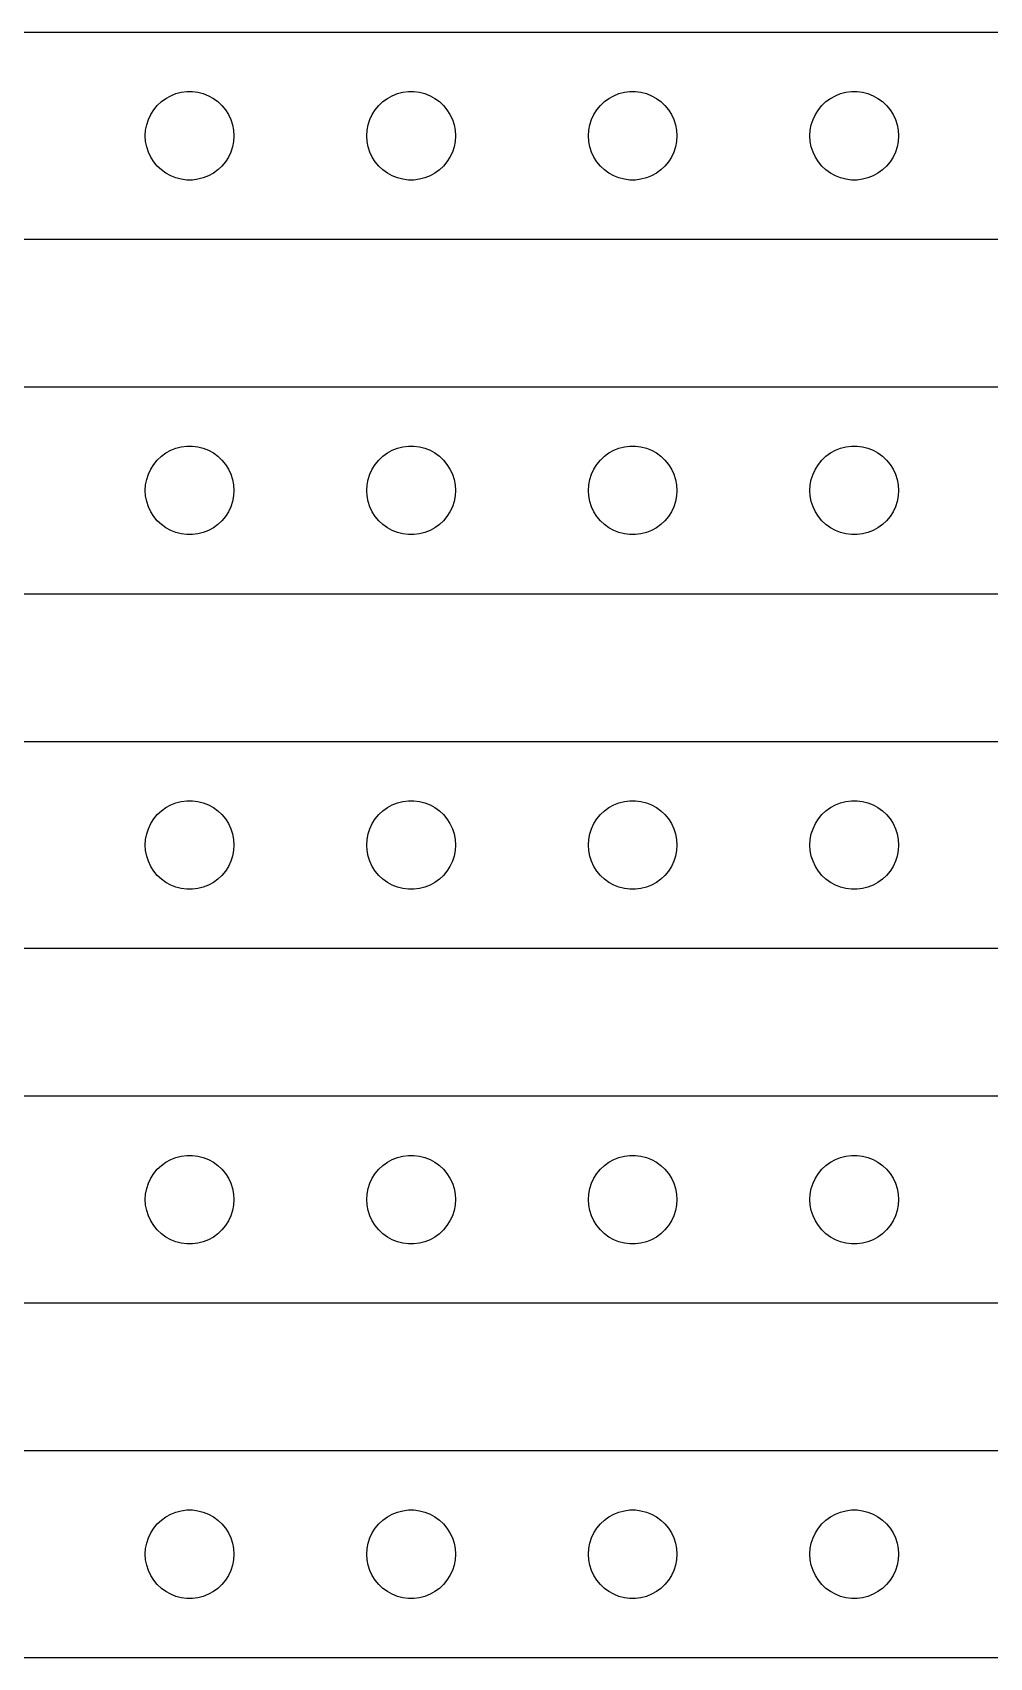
# Model space of a CAD drawing. Header units: metres. Extents: x -142 to 142, y 113 to 223.
# Drawn here: x -70.6 to -5.8, y 113 to 223 of the extents above; entities that cross this region are included whole.
import ezdxf

# ---------------------------------------------------------------- set-up
doc = ezdxf.new("R2010")
doc.units = ezdxf.units.M

msp = doc.modelspace()

# ---------------------------------------------------------------- linework, layer by layer
for p, q in [((137.314, 222.99), (-137.314, 222.99)), ((-60.927, 218.853), (-60.5621, 218.947)), ((-60.5621, 218.947), (-60.1884, 218.994)), ((-60.1884, 218.994), (-59.8116, 218.994)), ((-59.8116, 218.994), (-59.4379, 218.947)), ((-59.4379, 218.947), (-59.0729, 218.853)), ((-45.927, 218.853), (-45.5621, 218.947)), ((-45.5621, 218.947), (-45.1884, 218.994)), ((-45.1884, 218.994), (-44.8116, 218.994)), ((-44.8116, 218.994), (-44.4379, 218.947)), ((-44.4379, 218.947), (-44.0729, 218.853)), ((-30.927, 218.853), (-30.5621, 218.947)), ((-30.5621, 218.947), (-30.1884, 218.994)), ((-30.1884, 218.994), (-29.8116, 218.994)), ((-29.8116, 218.994), (-29.4379, 218.947)), ((-29.4379, 218.947), (-29.0729, 218.853)), ((-15.927, 218.853), (-15.5621, 218.947)), ((-15.5621, 218.947), (-15.1884, 218.994)), ((-15.1884, 218.994), (-14.8116, 218.994)), ((-14.8116, 218.994), (-14.4379, 218.947)), ((-14.4379, 218.947), (-14.0729, 218.853)), ((-62.6289, 217.445), (-62.427, 217.763)), ((-62.427, 217.763), (-62.1869, 218.054)), ((-62.1869, 218.054), (-61.9123, 218.312)), ((-61.9123, 218.312), (-61.6075, 218.533)), ((-61.6075, 218.533), (-61.2773, 218.714)), ((-61.2773, 218.714), (-60.927, 218.853)), ((-59.0729, 218.853), (-58.7227, 218.714)), ((-58.7227, 218.714), (-58.3925, 218.533)), ((-58.3925, 218.533), (-58.0877, 218.312)), ((-58.0877, 218.312), (-57.8131, 218.054)), ((-57.8131, 218.054), (-57.5729, 217.763)), ((-57.5729, 217.763), (-57.3711, 217.445)), ((-47.6289, 217.445), (-47.427, 217.763)), ((-47.427, 217.763), (-47.1869, 218.054)), ((-47.1869, 218.054), (-46.9123, 218.312)), ((-46.9123, 218.312), (-46.6075, 218.533)), ((-46.6075, 218.533), (-46.2773, 218.714)), ((-46.2773, 218.714), (-45.927, 218.853)), ((-44.0729, 218.853), (-43.7227, 218.714)), ((-43.7227, 218.714), (-43.3925, 218.533)), ((-43.3925, 218.533), (-43.0877, 218.312)), ((-43.0877, 218.312), (-42.8131, 218.054)), ((-42.8131, 218.054), (-42.5729, 217.763)), ((-42.5729, 217.763), (-42.3711, 217.445)), ((-32.6289, 217.445), (-32.427, 217.763)), ((-32.427, 217.763), (-32.1869, 218.054)), ((-32.1869, 218.054), (-31.9123, 218.312)), ((-31.9123, 218.312), (-31.6075, 218.533)), ((-31.6075, 218.533), (-31.2773, 218.714)), ((-31.2773, 218.714), (-30.927, 218.853)), ((-29.0729, 218.853), (-28.7227, 218.714)), ((-28.7227, 218.714), (-28.3925, 218.533)), ((-28.3925, 218.533), (-28.0877, 218.312)), ((-28.0877, 218.312), (-27.8131, 218.054)), ((-27.8131, 218.054), (-27.5729, 217.763)), ((-27.5729, 217.763), (-27.3711, 217.445)), ((-17.6289, 217.445), (-17.427, 217.763)), ((-17.427, 217.763), (-17.1869, 218.054)), ((-17.1869, 218.054), (-16.9123, 218.312)), ((-16.9123, 218.312), (-16.6075, 218.533)), ((-16.6075, 218.533), (-16.2773, 218.714)), ((-16.2773, 218.714), (-15.927, 218.853)), ((-14.0729, 218.853), (-13.7227, 218.714)), ((-13.7227, 218.714), (-13.3925, 218.533)), ((-13.3925, 218.533), (-13.0877, 218.312)), ((-13.0877, 218.312), (-12.8131, 218.054)), ((-12.8131, 218.054), (-12.5729, 217.763)), ((-12.5729, 217.763), (-12.3711, 217.445)), ((-62.9763, 216.376), (-62.9057, 216.746)), ((-62.9057, 216.746), (-62.7893, 217.104)), ((-62.7893, 217.104), (-62.6289, 217.445)), ((-57.3711, 217.445), (-57.2107, 217.104)), ((-57.2107, 217.104), (-57.0942, 216.746)), ((-57.0942, 216.746), (-57.0237, 216.376)), ((-47.9763, 216.376), (-47.9057, 216.746)), ((-47.9057, 216.746), (-47.7893, 217.104)), ((-47.7893, 217.104), (-47.6289, 217.445)), ((-42.3711, 217.445), (-42.2107, 217.104)), ((-42.2107, 217.104), (-42.0942, 216.746)), ((-42.0942, 216.746), (-42.0237, 216.376)), ((-32.9763, 216.376), (-32.9057, 216.746)), ((-32.9057, 216.746), (-32.7893, 217.104)), ((-32.7893, 217.104), (-32.6289, 217.445)), ((-27.3711, 217.445), (-27.2107, 217.104)), ((-27.2107, 217.104), (-27.0942, 216.746)), ((-27.0942, 216.746), (-27.0237, 216.376)), ((-17.9763, 216.376), (-17.9057, 216.746)), ((-17.9057, 216.746), (-17.7893, 217.104)), ((-17.7893, 217.104), (-17.6289, 217.445)), ((-12.3711, 217.445), (-12.2107, 217.104)), ((-12.2107, 217.104), (-12.0942, 216.746)), ((-12.0942, 216.746), (-12.0237, 216.376)), ((-63, 216), (-62.9763, 216.376)), ((-62.9763, 215.624), (-63, 216)), ((-62.9057, 215.254), (-62.9763, 215.624)), ((-57.0237, 215.624), (-57.0942, 215.254)), ((-57.0237, 216.376), (-57, 216)), ((-57, 216), (-57.0237, 215.624)), ((-48, 216), (-47.9763, 216.376)), ((-47.9763, 215.624), (-48, 216)), ((-47.9057, 215.254), (-47.9763, 215.624)), ((-42.0237, 215.624), (-42.0942, 215.254)), ((-42.0237, 216.376), (-42, 216)), ((-42, 216), (-42.0237, 215.624)), ((-33, 216), (-32.9763, 216.376)), ((-32.9763, 215.624), (-33, 216)), ((-32.9057, 215.254), (-32.9763, 215.624)), ((-27.0237, 215.624), (-27.0942, 215.254)), ((-27.0237, 216.376), (-27, 216)), ((-27, 216), (-27.0237, 215.624)), ((-18, 216), (-17.9763, 216.376)), ((-17.9763, 215.624), (-18, 216)), ((-17.9057, 215.254), (-17.9763, 215.624)), ((-12.0237, 215.624), (-12.0942, 215.254)), ((-12.0237, 216.376), (-12, 216)), ((-12, 216), (-12.0237, 215.624)), ((-62.7893, 214.896), (-62.9057, 215.254)), ((-62.6289, 214.555), (-62.7893, 214.896)), ((-62.427, 214.237), (-62.6289, 214.555)), ((-57.3711, 214.555), (-57.5729, 214.237)), ((-57.2107, 214.896), (-57.3711, 214.555)), ((-57.0942, 215.254), (-57.2107, 214.896)), ((-47.7893, 214.896), (-47.9057, 215.254)), ((-47.6289, 214.555), (-47.7893, 214.896)), ((-47.427, 214.237), (-47.6289, 214.555)), ((-42.3711, 214.555), (-42.5729, 214.237)), ((-42.2107, 214.896), (-42.3711, 214.555)), ((-42.0942, 215.254), (-42.2107, 214.896)), ((-32.7893, 214.896), (-32.9057, 215.254)), ((-32.6289, 214.555), (-32.7893, 214.896)), ((-32.427, 214.237), (-32.6289, 214.555)), ((-27.3711, 214.555), (-27.5729, 214.237)), ((-27.2107, 214.896), (-27.3711, 214.555)), ((-27.0942, 215.254), (-27.2107, 214.896)), ((-17.7893, 214.896), (-17.9057, 215.254)), ((-17.6289, 214.555), (-17.7893, 214.896)), ((-17.427, 214.237), (-17.6289, 214.555)), ((-12.3711, 214.555), (-12.5729, 214.237)), ((-12.2107, 214.896), (-12.3711, 214.555)), ((-12.0942, 215.254), (-12.2107, 214.896)), ((-62.1869, 213.946), (-62.427, 214.237)), ((-61.9123, 213.688), (-62.1869, 213.946)), ((-61.6075, 213.467), (-61.9123, 213.688)), ((-61.2773, 213.286), (-61.6075, 213.467)), ((-58.3925, 213.467), (-58.7227, 213.286)), ((-58.0877, 213.688), (-58.3925, 213.467)), ((-57.8131, 213.946), (-58.0877, 213.688)), ((-57.5729, 214.237), (-57.8131, 213.946)), ((-47.1869, 213.946), (-47.427, 214.237)), ((-46.9123, 213.688), (-47.1869, 213.946)), ((-46.6075, 213.467), (-46.9123, 213.688)), ((-46.2773, 213.286), (-46.6075, 213.467)), ((-43.3925, 213.467), (-43.7227, 213.286)), ((-43.0877, 213.688), (-43.3925, 213.467)), ((-42.8131, 213.946), (-43.0877, 213.688)), ((-42.5729, 214.237), (-42.8131, 213.946)), ((-32.1869, 213.946), (-32.427, 214.237)), ((-31.9123, 213.688), (-32.1869, 213.946)), ((-31.6075, 213.467), (-31.9123, 213.688)), ((-31.2773, 213.286), (-31.6075, 213.467)), ((-28.3925, 213.467), (-28.7227, 213.286)), ((-28.0877, 213.688), (-28.3925, 213.467)), ((-27.8131, 213.946), (-28.0877, 213.688)), ((-27.5729, 214.237), (-27.8131, 213.946)), ((-17.1869, 213.946), (-17.427, 214.237)), ((-16.9123, 213.688), (-17.1869, 213.946)), ((-16.6075, 213.467), (-16.9123, 213.688)), ((-16.2773, 213.286), (-16.6075, 213.467)), ((-13.3925, 213.467), (-13.7227, 213.286)), ((-13.0877, 213.688), (-13.3925, 213.467)), ((-12.8131, 213.946), (-13.0877, 213.688)), ((-12.5729, 214.237), (-12.8131, 213.946)), ((-60.927, 213.147), (-61.2773, 213.286)), ((-60.5621, 213.053), (-60.927, 213.147)), ((-60.1884, 213.006), (-60.5621, 213.053)), ((-59.8116, 213.006), (-60.1884, 213.006)), ((-59.4379, 213.053), (-59.8116, 213.006)), ((-59.0729, 213.147), (-59.4379, 213.053)), ((-58.7227, 213.286), (-59.0729, 213.147)), ((-45.927, 213.147), (-46.2773, 213.286)), ((-45.5621, 213.053), (-45.927, 213.147)), ((-45.1884, 213.006), (-45.5621, 213.053)), ((-44.8116, 213.006), (-45.1884, 213.006)), ((-44.4379, 213.053), (-44.8116, 213.006)), ((-44.0729, 213.147), (-44.4379, 213.053)), ((-43.7227, 213.286), (-44.0729, 213.147)), ((-30.927, 213.147), (-31.2773, 213.286)), ((-30.5621, 213.053), (-30.927, 213.147)), ((-30.1884, 213.006), (-30.5621, 213.053)), ((-29.8116, 213.006), (-30.1884, 213.006)), ((-29.4379, 213.053), (-29.8116, 213.006)), ((-29.0729, 213.147), (-29.4379, 213.053)), ((-28.7227, 213.286), (-29.0729, 213.147)), ((-15.927, 213.147), (-16.2773, 213.286)), ((-15.5621, 213.053), (-15.927, 213.147)), ((-15.1884, 213.006), (-15.5621, 213.053)), ((-14.8116, 213.006), (-15.1884, 213.006)), ((-14.4379, 213.053), (-14.8116, 213.006)), ((-14.0729, 213.147), (-14.4379, 213.053)), ((-13.7227, 213.286), (-14.0729, 213.147)), ((-137.314, 209.01), (137.314, 209.01)), ((137.314, 198.99), (-137.314, 198.99)), ((-61.6075, 194.533), (-61.2773, 194.714)), ((-61.2773, 194.714), (-60.927, 194.853)), ((-60.927, 194.853), (-60.5621, 194.947)), ((-60.5621, 194.947), (-60.1884, 194.994)), ((-60.1884, 194.994), (-59.8116, 194.994)), ((-59.8116, 194.994), (-59.4379, 194.947)), ((-59.4379, 194.947), (-59.0729, 194.853)), ((-59.0729, 194.853), (-58.7227, 194.714)), ((-58.7227, 194.714), (-58.3925, 194.533)), ((-46.6075, 194.533), (-46.2773, 194.714)), ((-46.2773, 194.714), (-45.927, 194.853)), ((-45.927, 194.853), (-45.5621, 194.947)), ((-45.5621, 194.947), (-45.1884, 194.994)), ((-45.1884, 194.994), (-44.8116, 194.994)), ((-44.8116, 194.994), (-44.4379, 194.947)), ((-44.4379, 194.947), (-44.0729, 194.853)), ((-44.0729, 194.853), (-43.7227, 194.714)), ((-43.7227, 194.714), (-43.3925, 194.533)), ((-31.6075, 194.533), (-31.2773, 194.714)), ((-31.2773, 194.714), (-30.927, 194.853)), ((-30.927, 194.853), (-30.5621, 194.947)), ((-30.5621, 194.947), (-30.1884, 194.994)), ((-30.1884, 194.994), (-29.8116, 194.994)), ((-29.8116, 194.994), (-29.4379, 194.947)), ((-29.4379, 194.947), (-29.0729, 194.853)), ((-29.0729, 194.853), (-28.7227, 194.714)), ((-28.7227, 194.714), (-28.3925, 194.533)), ((-16.6075, 194.533), (-16.2773, 194.714)), ((-16.2773, 194.714), (-15.927, 194.853)), ((-15.927, 194.853), (-15.5621, 194.947)), ((-15.5621, 194.947), (-15.1884, 194.994)), ((-15.1884, 194.994), (-14.8116, 194.994)), ((-14.8116, 194.994), (-14.4379, 194.947)), ((-14.4379, 194.947), (-14.0729, 194.853)), ((-14.0729, 194.853), (-13.7227, 194.714)), ((-13.7227, 194.714), (-13.3925, 194.533)), ((-62.6289, 193.445), (-62.427, 193.763)), ((-62.427, 193.763), (-62.1869, 194.054)), ((-62.1869, 194.054), (-61.9123, 194.312)), ((-61.9123, 194.312), (-61.6075, 194.533)), ((-58.3925, 194.533), (-58.0877, 194.312)), ((-58.0877, 194.312), (-57.8131, 194.054)), ((-57.8131, 194.054), (-57.5729, 193.763)), ((-57.5729, 193.763), (-57.3711, 193.445)), ((-47.6289, 193.445), (-47.427, 193.763)), ((-47.427, 193.763), (-47.1869, 194.054)), ((-47.1869, 194.054), (-46.9123, 194.312)), ((-46.9123, 194.312), (-46.6075, 194.533)), ((-43.3925, 194.533), (-43.0877, 194.312)), ((-43.0877, 194.312), (-42.8131, 194.054)), ((-42.8131, 194.054), (-42.5729, 193.763)), ((-42.5729, 193.763), (-42.3711, 193.445)), ((-32.6289, 193.445), (-32.427, 193.763)), ((-32.427, 193.763), (-32.1869, 194.054)), ((-32.1869, 194.054), (-31.9123, 194.312)), ((-31.9123, 194.312), (-31.6075, 194.533)), ((-28.3925, 194.533), (-28.0877, 194.312)), ((-28.0877, 194.312), (-27.8131, 194.054)), ((-27.8131, 194.054), (-27.5729, 193.763)), ((-27.5729, 193.763), (-27.3711, 193.445)), ((-17.6289, 193.445), (-17.427, 193.763)), ((-17.427, 193.763), (-17.1869, 194.054)), ((-17.1869, 194.054), (-16.9123, 194.312)), ((-16.9123, 194.312), (-16.6075, 194.533)), ((-13.3925, 194.533), (-13.0877, 194.312)), ((-13.0877, 194.312), (-12.8131, 194.054)), ((-12.8131, 194.054), (-12.5729, 193.763)), ((-12.5729, 193.763), (-12.3711, 193.445)), ((-62.9763, 192.376), (-62.9057, 192.746)), ((-62.9057, 192.746), (-62.7893, 193.104)), ((-62.7893, 193.104), (-62.6289, 193.445)), ((-57.3711, 193.445), (-57.2107, 193.104)), ((-57.2107, 193.104), (-57.0942, 192.746)), ((-57.0942, 192.746), (-57.0237, 192.376)), ((-47.9763, 192.376), (-47.9057, 192.746)), ((-47.9057, 192.746), (-47.7893, 193.104)), ((-47.7893, 193.104), (-47.6289, 193.445)), ((-42.3711, 193.445), (-42.2107, 193.104)), ((-42.2107, 193.104), (-42.0942, 192.746)), ((-42.0942, 192.746), (-42.0237, 192.376)), ((-32.9763, 192.376), (-32.9057, 192.746)), ((-32.9057, 192.746), (-32.7893, 193.104)), ((-32.7893, 193.104), (-32.6289, 193.445)), ((-27.3711, 193.445), (-27.2107, 193.104)), ((-27.2107, 193.104), (-27.0942, 192.746)), ((-27.0942, 192.746), (-27.0237, 192.376)), ((-17.9763, 192.376), (-17.9057, 192.746)), ((-17.9057, 192.746), (-17.7893, 193.104)), ((-17.7893, 193.104), (-17.6289, 193.445)), ((-12.3711, 193.445), (-12.2107, 193.104)), ((-12.2107, 193.104), (-12.0942, 192.746)), ((-12.0942, 192.746), (-12.0237, 192.376)), ((-63, 192), (-62.9763, 192.376)), ((-62.9763, 191.624), (-63, 192)), ((-62.9057, 191.254), (-62.9763, 191.624)), ((-57.0237, 191.624), (-57.0942, 191.254)), ((-57.0237, 192.376), (-57, 192)), ((-57, 192), (-57.0237, 191.624)), ((-48, 192), (-47.9763, 192.376)), ((-47.9763, 191.624), (-48, 192)), ((-47.9057, 191.254), (-47.9763, 191.624)), ((-42.0237, 191.624), (-42.0942, 191.254)), ((-42.0237, 192.376), (-42, 192)), ((-42, 192), (-42.0237, 191.624)), ((-33, 192), (-32.9763, 192.376)), ((-32.9763, 191.624), (-33, 192)), ((-32.9057, 191.254), (-32.9763, 191.624)), ((-27.0237, 191.624), (-27.0942, 191.254)), ((-27.0237, 192.376), (-27, 192)), ((-27, 192), (-27.0237, 191.624)), ((-18, 192), (-17.9763, 192.376)), ((-17.9763, 191.624), (-18, 192)), ((-17.9057, 191.254), (-17.9763, 191.624)), ((-12.0237, 191.624), (-12.0942, 191.254)), ((-12.0237, 192.376), (-12, 192)), ((-12, 192), (-12.0237, 191.624)), ((-62.7893, 190.896), (-62.9057, 191.254)), ((-62.6289, 190.555), (-62.7893, 190.896)), ((-62.427, 190.237), (-62.6289, 190.555)), ((-57.3711, 190.555), (-57.5729, 190.237)), ((-57.2107, 190.896), (-57.3711, 190.555)), ((-57.0942, 191.254), (-57.2107, 190.896)), ((-47.7893, 190.896), (-47.9057, 191.254)), ((-47.6289, 190.555), (-47.7893, 190.896)), ((-47.427, 190.237), (-47.6289, 190.555)), ((-42.3711, 190.555), (-42.5729, 190.237)), ((-42.2107, 190.896), (-42.3711, 190.555)), ((-42.0942, 191.254), (-42.2107, 190.896)), ((-32.7893, 190.896), (-32.9057, 191.254)), ((-32.6289, 190.555), (-32.7893, 190.896)), ((-32.427, 190.237), (-32.6289, 190.555)), ((-27.3711, 190.555), (-27.5729, 190.237)), ((-27.2107, 190.896), (-27.3711, 190.555)), ((-27.0942, 191.254), (-27.2107, 190.896)), ((-17.7893, 190.896), (-17.9057, 191.254)), ((-17.6289, 190.555), (-17.7893, 190.896)), ((-17.427, 190.237), (-17.6289, 190.555)), ((-12.3711, 190.555), (-12.5729, 190.237)), ((-12.2107, 190.896), (-12.3711, 190.555)), ((-12.0942, 191.254), (-12.2107, 190.896)), ((-62.1869, 189.946), (-62.427, 190.237)), ((-61.9123, 189.688), (-62.1869, 189.946)), ((-61.6075, 189.467), (-61.9123, 189.688)), ((-61.2773, 189.286), (-61.6075, 189.467)), ((-60.927, 189.147), (-61.2773, 189.286)), ((-58.7227, 189.286), (-59.0729, 189.147)), ((-58.3925, 189.467), (-58.7227, 189.286)), ((-58.0877, 189.688), (-58.3925, 189.467)), ((-57.8131, 189.946), (-58.0877, 189.688)), ((-57.5729, 190.237), (-57.8131, 189.946)), ((-47.1869, 189.946), (-47.427, 190.237)), ((-46.9123, 189.688), (-47.1869, 189.946)), ((-46.6075, 189.467), (-46.9123, 189.688)), ((-46.2773, 189.286), (-46.6075, 189.467)), ((-45.927, 189.147), (-46.2773, 189.286)), ((-43.7227, 189.286), (-44.0729, 189.147)), ((-43.3925, 189.467), (-43.7227, 189.286)), ((-43.0877, 189.688), (-43.3925, 189.467)), ((-42.8131, 189.946), (-43.0877, 189.688)), ((-42.5729, 190.237), (-42.8131, 189.946)), ((-32.1869, 189.946), (-32.427, 190.237)), ((-31.9123, 189.688), (-32.1869, 189.946)), ((-31.6075, 189.467), (-31.9123, 189.688)), ((-31.2773, 189.286), (-31.6075, 189.467)), ((-30.927, 189.147), (-31.2773, 189.286)), ((-28.7227, 189.286), (-29.0729, 189.147)), ((-28.3925, 189.467), (-28.7227, 189.286)), ((-28.0877, 189.688), (-28.3925, 189.467)), ((-27.8131, 189.946), (-28.0877, 189.688)), ((-27.5729, 190.237), (-27.8131, 189.946)), ((-17.1869, 189.946), (-17.427, 190.237)), ((-16.9123, 189.688), (-17.1869, 189.946)), ((-16.6075, 189.467), (-16.9123, 189.688)), ((-16.2773, 189.286), (-16.6075, 189.467)), ((-15.927, 189.147), (-16.2773, 189.286)), ((-13.7227, 189.286), (-14.0729, 189.147)), ((-13.3925, 189.467), (-13.7227, 189.286)), ((-13.0877, 189.688), (-13.3925, 189.467)), ((-12.8131, 189.946), (-13.0877, 189.688)), ((-12.5729, 190.237), (-12.8131, 189.946)), ((-60.5621, 189.053), (-60.927, 189.147)), ((-60.1884, 189.006), (-60.5621, 189.053)), ((-59.8116, 189.006), (-60.1884, 189.006)), ((-59.4379, 189.053), (-59.8116, 189.006)), ((-59.0729, 189.147), (-59.4379, 189.053)), ((-45.5621, 189.053), (-45.927, 189.147)), ((-45.1884, 189.006), (-45.5621, 189.053)), ((-44.8116, 189.006), (-45.1884, 189.006)), ((-44.4379, 189.053), (-44.8116, 189.006)), ((-44.0729, 189.147), (-44.4379, 189.053)), ((-30.5621, 189.053), (-30.927, 189.147)), ((-30.1884, 189.006), (-30.5621, 189.053)), ((-29.8116, 189.006), (-30.1884, 189.006)), ((-29.4379, 189.053), (-29.8116, 189.006)), ((-29.0729, 189.147), (-29.4379, 189.053)), ((-15.5621, 189.053), (-15.927, 189.147)), ((-15.1884, 189.006), (-15.5621, 189.053)), ((-14.8116, 189.006), (-15.1884, 189.006)), ((-14.4379, 189.053), (-14.8116, 189.006)), ((-14.0729, 189.147), (-14.4379, 189.053)), ((-137.314, 185.01), (137.314, 185.01)), ((137.314, 174.99), (-137.314, 174.99)), ((-61.9123, 170.312), (-61.6075, 170.533)), ((-61.6075, 170.533), (-61.2773, 170.714)), ((-61.2773, 170.714), (-60.927, 170.853)), ((-60.927, 170.853), (-60.5621, 170.947)), ((-60.5621, 170.947), (-60.1884, 170.994)), ((-60.1884, 170.994), (-59.8116, 170.994)), ((-59.8116, 170.994), (-59.4379, 170.947)), ((-59.4379, 170.947), (-59.0729, 170.853)), ((-59.0729, 170.853), (-58.7227, 170.714)), ((-58.7227, 170.714), (-58.3925, 170.533)), ((-58.3925, 170.533), (-58.0877, 170.312)), ((-46.9123, 170.312), (-46.6075, 170.533)), ((-46.6075, 170.533), (-46.2773, 170.714)), ((-46.2773, 170.714), (-45.927, 170.853)), ((-45.927, 170.853), (-45.5621, 170.947)), ((-45.5621, 170.947), (-45.1884, 170.994)), ((-45.1884, 170.994), (-44.8116, 170.994)), ((-44.8116, 170.994), (-44.4379, 170.947)), ((-44.4379, 170.947), (-44.0729, 170.853)), ((-44.0729, 170.853), (-43.7227, 170.714)), ((-43.7227, 170.714), (-43.3925, 170.533)), ((-43.3925, 170.533), (-43.0877, 170.312)), ((-31.9123, 170.312), (-31.6075, 170.533)), ((-31.6075, 170.533), (-31.2773, 170.714)), ((-31.2773, 170.714), (-30.927, 170.853)), ((-30.927, 170.853), (-30.5621, 170.947)), ((-30.5621, 170.947), (-30.1884, 170.994)), ((-30.1884, 170.994), (-29.8116, 170.994)), ((-29.8116, 170.994), (-29.4379, 170.947)), ((-29.4379, 170.947), (-29.0729, 170.853)), ((-29.0729, 170.853), (-28.7227, 170.714)), ((-28.7227, 170.714), (-28.3925, 170.533)), ((-28.3925, 170.533), (-28.0877, 170.312)), ((-16.9123, 170.312), (-16.6075, 170.533)), ((-16.6075, 170.533), (-16.2773, 170.714)), ((-16.2773, 170.714), (-15.927, 170.853)), ((-15.927, 170.853), (-15.5621, 170.947)), ((-15.5621, 170.947), (-15.1884, 170.994)), ((-15.1884, 170.994), (-14.8116, 170.994)), ((-14.8116, 170.994), (-14.4379, 170.947)), ((-14.4379, 170.947), (-14.0729, 170.853)), ((-14.0729, 170.853), (-13.7227, 170.714)), ((-13.7227, 170.714), (-13.3925, 170.533)), ((-13.3925, 170.533), (-13.0877, 170.312)), ((-62.7893, 169.104), (-62.6289, 169.445)), ((-62.6289, 169.445), (-62.427, 169.763)), ((-62.427, 169.763), (-62.1869, 170.054)), ((-62.1869, 170.054), (-61.9123, 170.312)), ((-58.0877, 170.312), (-57.8131, 170.054)), ((-57.8131, 170.054), (-57.5729, 169.763)), ((-57.5729, 169.763), (-57.3711, 169.445)), ((-57.3711, 169.445), (-57.2107, 169.104)), ((-47.7893, 169.104), (-47.6289, 169.445)), ((-47.6289, 169.445), (-47.427, 169.763)), ((-47.427, 169.763), (-47.1869, 170.054)), ((-47.1869, 170.054), (-46.9123, 170.312)), ((-43.0877, 170.312), (-42.8131, 170.054)), ((-42.8131, 170.054), (-42.5729, 169.763)), ((-42.5729, 169.763), (-42.3711, 169.445)), ((-42.3711, 169.445), (-42.2107, 169.104)), ((-32.7893, 169.104), (-32.6289, 169.445)), ((-32.6289, 169.445), (-32.427, 169.763)), ((-32.427, 169.763), (-32.1869, 170.054)), ((-32.1869, 170.054), (-31.9123, 170.312)), ((-28.0877, 170.312), (-27.8131, 170.054)), ((-27.8131, 170.054), (-27.5729, 169.763)), ((-27.5729, 169.763), (-27.3711, 169.445)), ((-27.3711, 169.445), (-27.2107, 169.104)), ((-17.7893, 169.104), (-17.6289, 169.445)), ((-17.6289, 169.445), (-17.427, 169.763)), ((-17.427, 169.763), (-17.1869, 170.054)), ((-17.1869, 170.054), (-16.9123, 170.312)), ((-13.0877, 170.312), (-12.8131, 170.054)), ((-12.8131, 170.054), (-12.5729, 169.763)), ((-12.5729, 169.763), (-12.3711, 169.445)), ((-12.3711, 169.445), (-12.2107, 169.104)), ((-63, 168), (-62.9763, 168.376)), ((-62.9763, 168.376), (-62.9057, 168.746)), ((-62.9057, 168.746), (-62.7893, 169.104)), ((-57.2107, 169.104), (-57.0942, 168.746)), ((-57.0942, 168.746), (-57.0237, 168.376)), ((-57.0237, 168.376), (-57, 168)), ((-48, 168), (-47.9763, 168.376)), ((-47.9763, 168.376), (-47.9057, 168.746)), ((-47.9057, 168.746), (-47.7893, 169.104)), ((-42.2107, 169.104), (-42.0942, 168.746)), ((-42.0942, 168.746), (-42.0237, 168.376)), ((-42.0237, 168.376), (-42, 168)), ((-33, 168), (-32.9763, 168.376)), ((-32.9763, 168.376), (-32.9057, 168.746)), ((-32.9057, 168.746), (-32.7893, 169.104)), ((-27.2107, 169.104), (-27.0942, 168.746)), ((-27.0942, 168.746), (-27.0237, 168.376)), ((-27.0237, 168.376), (-27, 168)), ((-18, 168), (-17.9763, 168.376)), ((-17.9763, 168.376), (-17.9057, 168.746)), ((-17.9057, 168.746), (-17.7893, 169.104)), ((-12.2107, 169.104), (-12.0942, 168.746)), ((-12.0942, 168.746), (-12.0237, 168.376)), ((-12.0237, 168.376), (-12, 168)), ((-62.9763, 167.624), (-63, 168)), ((-62.9057, 167.254), (-62.9763, 167.624)), ((-62.7893, 166.896), (-62.9057, 167.254)), ((-57.0942, 167.254), (-57.2107, 166.896)), ((-57.0237, 167.624), (-57.0942, 167.254)), ((-57, 168), (-57.0237, 167.624)), ((-47.9763, 167.624), (-48, 168)), ((-47.9057, 167.254), (-47.9763, 167.624)), ((-47.7893, 166.896), (-47.9057, 167.254)), ((-42.0942, 167.254), (-42.2107, 166.896)), ((-42.0237, 167.624), (-42.0942, 167.254)), ((-42, 168), (-42.0237, 167.624)), ((-32.9763, 167.624), (-33, 168)), ((-32.9057, 167.254), (-32.9763, 167.624)), ((-32.7893, 166.896), (-32.9057, 167.254)), ((-27.0942, 167.254), (-27.2107, 166.896)), ((-27.0237, 167.624), (-27.0942, 167.254)), ((-27, 168), (-27.0237, 167.624)), ((-17.9763, 167.624), (-18, 168)), ((-17.9057, 167.254), (-17.9763, 167.624)), ((-17.7893, 166.896), (-17.9057, 167.254)), ((-12.0942, 167.254), (-12.2107, 166.896)), ((-12.0237, 167.624), (-12.0942, 167.254)), ((-12, 168), (-12.0237, 167.624)), ((-62.6289, 166.555), (-62.7893, 166.896)), ((-62.427, 166.237), (-62.6289, 166.555)), ((-62.1869, 165.946), (-62.427, 166.237)), ((-57.5729, 166.237), (-57.8131, 165.946)), ((-57.3711, 166.555), (-57.5729, 166.237)), ((-57.2107, 166.896), (-57.3711, 166.555)), ((-47.6289, 166.555), (-47.7893, 166.896)), ((-47.427, 166.237), (-47.6289, 166.555)), ((-47.1869, 165.946), (-47.427, 166.237)), ((-42.5729, 166.237), (-42.8131, 165.946)), ((-42.3711, 166.555), (-42.5729, 166.237)), ((-42.2107, 166.896), (-42.3711, 166.555)), ((-32.6289, 166.555), (-32.7893, 166.896)), ((-32.427, 166.237), (-32.6289, 166.555)), ((-32.1869, 165.946), (-32.427, 166.237)), ((-27.5729, 166.237), (-27.8131, 165.946)), ((-27.3711, 166.555), (-27.5729, 166.237)), ((-27.2107, 166.896), (-27.3711, 166.555)), ((-17.6289, 166.555), (-17.7893, 166.896)), ((-17.427, 166.237), (-17.6289, 166.555)), ((-17.1869, 165.946), (-17.427, 166.237)), ((-12.5729, 166.237), (-12.8131, 165.946)), ((-12.3711, 166.555), (-12.5729, 166.237)), ((-12.2107, 166.896), (-12.3711, 166.555)), ((-61.9123, 165.688), (-62.1869, 165.946)), ((-61.6075, 165.467), (-61.9123, 165.688)), ((-61.2773, 165.286), (-61.6075, 165.467)), ((-60.927, 165.147), (-61.2773, 165.286)), ((-60.5621, 165.053), (-60.927, 165.147)), ((-60.1884, 165.006), (-60.5621, 165.053)), ((-59.8116, 165.006), (-60.1884, 165.006)), ((-59.4379, 165.053), (-59.8116, 165.006)), ((-59.0729, 165.147), (-59.4379, 165.053)), ((-58.7227, 165.286), (-59.0729, 165.147)), ((-58.3925, 165.467), (-58.7227, 165.286)), ((-58.0877, 165.688), (-58.3925, 165.467)), ((-57.8131, 165.946), (-58.0877, 165.688)), ((-46.9123, 165.688), (-47.1869, 165.946)), ((-46.6075, 165.467), (-46.9123, 165.688)), ((-46.2773, 165.286), (-46.6075, 165.467)), ((-45.927, 165.147), (-46.2773, 165.286)), ((-45.5621, 165.053), (-45.927, 165.147)), ((-45.1884, 165.006), (-45.5621, 165.053)), ((-44.8116, 165.006), (-45.1884, 165.006)), ((-44.4379, 165.053), (-44.8116, 165.006)), ((-44.0729, 165.147), (-44.4379, 165.053)), ((-43.7227, 165.286), (-44.0729, 165.147)), ((-43.3925, 165.467), (-43.7227, 165.286)), ((-43.0877, 165.688), (-43.3925, 165.467)), ((-42.8131, 165.946), (-43.0877, 165.688)), ((-31.9123, 165.688), (-32.1869, 165.946)), ((-31.6075, 165.467), (-31.9123, 165.688)), ((-31.2773, 165.286), (-31.6075, 165.467)), ((-30.927, 165.147), (-31.2773, 165.286)), ((-30.5621, 165.053), (-30.927, 165.147)), ((-30.1884, 165.006), (-30.5621, 165.053)), ((-29.8116, 165.006), (-30.1884, 165.006)), ((-29.4379, 165.053), (-29.8116, 165.006)), ((-29.0729, 165.147), (-29.4379, 165.053)), ((-28.7227, 165.286), (-29.0729, 165.147)), ((-28.3925, 165.467), (-28.7227, 165.286)), ((-28.0877, 165.688), (-28.3925, 165.467)), ((-27.8131, 165.946), (-28.0877, 165.688)), ((-16.9123, 165.688), (-17.1869, 165.946)), ((-16.6075, 165.467), (-16.9123, 165.688)), ((-16.2773, 165.286), (-16.6075, 165.467)), ((-15.927, 165.147), (-16.2773, 165.286)), ((-15.5621, 165.053), (-15.927, 165.147)), ((-15.1884, 165.006), (-15.5621, 165.053)), ((-14.8116, 165.006), (-15.1884, 165.006)), ((-14.4379, 165.053), (-14.8116, 165.006)), ((-14.0729, 165.147), (-14.4379, 165.053)), ((-13.7227, 165.286), (-14.0729, 165.147)), ((-13.3925, 165.467), (-13.7227, 165.286)), ((-13.0877, 165.688), (-13.3925, 165.467)), ((-12.8131, 165.946), (-13.0877, 165.688)), ((-137.314, 161.01), (137.314, 161.01)), ((137.314, 150.99), (-137.314, 150.99)), ((-62.1869, 146.054), (-61.9123, 146.312)), ((-61.9123, 146.312), (-61.6075, 146.533)), ((-61.6075, 146.533), (-61.2773, 146.714)), ((-61.2773, 146.714), (-60.927, 146.853)), ((-60.927, 146.853), (-60.5621, 146.947)), ((-60.5621, 146.947), (-60.1884, 146.994)), ((-60.1884, 146.994), (-59.8116, 146.994)), ((-59.8116, 146.994), (-59.4379, 146.947)), ((-59.4379, 146.947), (-59.0729, 146.853)), ((-59.0729, 146.853), (-58.7227, 146.714)), ((-58.7227, 146.714), (-58.3925, 146.533)), ((-58.3925, 146.533), (-58.0877, 146.312)), ((-58.0877, 146.312), (-57.8131, 146.054)), ((-47.1869, 146.054), (-46.9123, 146.312)), ((-46.9123, 146.312), (-46.6075, 146.533)), ((-46.6075, 146.533), (-46.2773, 146.714)), ((-46.2773, 146.714), (-45.927, 146.853)), ((-45.927, 146.853), (-45.5621, 146.947)), ((-45.5621, 146.947), (-45.1884, 146.994)), ((-45.1884, 146.994), (-44.8116, 146.994)), ((-44.8116, 146.994), (-44.4379, 146.947)), ((-44.4379, 146.947), (-44.0729, 146.853)), ((-44.0729, 146.853), (-43.7227, 146.714)), ((-43.7227, 146.714), (-43.3925, 146.533)), ((-43.3925, 146.533), (-43.0877, 146.312)), ((-43.0877, 146.312), (-42.8131, 146.054)), ((-32.1869, 146.054), (-31.9123, 146.312)), ((-31.9123, 146.312), (-31.6075, 146.533)), ((-31.6075, 146.533), (-31.2773, 146.714)), ((-31.2773, 146.714), (-30.927, 146.853)), ((-30.927, 146.853), (-30.5621, 146.947)), ((-30.5621, 146.947), (-30.1884, 146.994)), ((-30.1884, 146.994), (-29.8116, 146.994)), ((-29.8116, 146.994), (-29.4379, 146.947)), ((-29.4379, 146.947), (-29.0729, 146.853)), ((-29.0729, 146.853), (-28.7227, 146.714)), ((-28.7227, 146.714), (-28.3925, 146.533)), ((-28.3925, 146.533), (-28.0877, 146.312)), ((-28.0877, 146.312), (-27.8131, 146.054)), ((-17.1869, 146.054), (-16.9123, 146.312)), ((-16.9123, 146.312), (-16.6075, 146.533)), ((-16.6075, 146.533), (-16.2773, 146.714)), ((-16.2773, 146.714), (-15.927, 146.853)), ((-15.927, 146.853), (-15.5621, 146.947)), ((-15.5621, 146.947), (-15.1884, 146.994)), ((-15.1884, 146.994), (-14.8116, 146.994)), ((-14.8116, 146.994), (-14.4379, 146.947)), ((-14.4379, 146.947), (-14.0729, 146.853)), ((-14.0729, 146.853), (-13.7227, 146.714)), ((-13.7227, 146.714), (-13.3925, 146.533)), ((-13.3925, 146.533), (-13.0877, 146.312)), ((-13.0877, 146.312), (-12.8131, 146.054)), ((-62.7893, 145.104), (-62.6289, 145.445)), ((-62.6289, 145.445), (-62.427, 145.763)), ((-62.427, 145.763), (-62.1869, 146.054)), ((-57.8131, 146.054), (-57.5729, 145.763)), ((-57.5729, 145.763), (-57.3711, 145.445)), ((-57.3711, 145.445), (-57.2107, 145.104)), ((-47.7893, 145.104), (-47.6289, 145.445)), ((-47.6289, 145.445), (-47.427, 145.763)), ((-47.427, 145.763), (-47.1869, 146.054)), ((-42.8131, 146.054), (-42.5729, 145.763)), ((-42.5729, 145.763), (-42.3711, 145.445)), ((-42.3711, 145.445), (-42.2107, 145.104)), ((-32.7893, 145.104), (-32.6289, 145.445)), ((-32.6289, 145.445), (-32.427, 145.763)), ((-32.427, 145.763), (-32.1869, 146.054)), ((-27.8131, 146.054), (-27.5729, 145.763)), ((-27.5729, 145.763), (-27.3711, 145.445)), ((-27.3711, 145.445), (-27.2107, 145.104)), ((-17.7893, 145.104), (-17.6289, 145.445)), ((-17.6289, 145.445), (-17.427, 145.763)), ((-17.427, 145.763), (-17.1869, 146.054)), ((-12.8131, 146.054), (-12.5729, 145.763)), ((-12.5729, 145.763), (-12.3711, 145.445)), ((-12.3711, 145.445), (-12.2107, 145.104)), ((-63, 144), (-62.9763, 144.376)), ((-62.9763, 144.376), (-62.9057, 144.746)), ((-62.9057, 144.746), (-62.7893, 145.104)), ((-57.2107, 145.104), (-57.0942, 144.746)), ((-57.0942, 144.746), (-57.0237, 144.376)), ((-57.0237, 144.376), (-57, 144)), ((-48, 144), (-47.9763, 144.376)), ((-47.9763, 144.376), (-47.9057, 144.746)), ((-47.9057, 144.746), (-47.7893, 145.104)), ((-42.2107, 145.104), (-42.0942, 144.746)), ((-42.0942, 144.746), (-42.0237, 144.376)), ((-42.0237, 144.376), (-42, 144)), ((-33, 144), (-32.9763, 144.376)), ((-32.9763, 144.376), (-32.9057, 144.746)), ((-32.9057, 144.746), (-32.7893, 145.104)), ((-27.2107, 145.104), (-27.0942, 144.746)), ((-27.0942, 144.746), (-27.0237, 144.376)), ((-27.0237, 144.376), (-27, 144)), ((-18, 144), (-17.9763, 144.376)), ((-17.9763, 144.376), (-17.9057, 144.746)), ((-17.9057, 144.746), (-17.7893, 145.104)), ((-12.2107, 145.104), (-12.0942, 144.746)), ((-12.0942, 144.746), (-12.0237, 144.376)), ((-12.0237, 144.376), (-12, 144)), ((-62.9763, 143.624), (-63, 144)), ((-62.9057, 143.254), (-62.9763, 143.624)), ((-62.7893, 142.896), (-62.9057, 143.254)), ((-57.0942, 143.254), (-57.2107, 142.896)), ((-57.0237, 143.624), (-57.0942, 143.254)), ((-57, 144), (-57.0237, 143.624)), ((-47.9763, 143.624), (-48, 144)), ((-47.9057, 143.254), (-47.9763, 143.624)), ((-47.7893, 142.896), (-47.9057, 143.254)), ((-42.0942, 143.254), (-42.2107, 142.896)), ((-42.0237, 143.624), (-42.0942, 143.254)), ((-42, 144), (-42.0237, 143.624)), ((-32.9763, 143.624), (-33, 144)), ((-32.9057, 143.254), (-32.9763, 143.624)), ((-32.7893, 142.896), (-32.9057, 143.254)), ((-27.0942, 143.254), (-27.2107, 142.896)), ((-27.0237, 143.624), (-27.0942, 143.254)), ((-27, 144), (-27.0237, 143.624)), ((-17.9763, 143.624), (-18, 144)), ((-17.9057, 143.254), (-17.9763, 143.624)), ((-17.7893, 142.896), (-17.9057, 143.254)), ((-12.0942, 143.254), (-12.2107, 142.896)), ((-12.0237, 143.624), (-12.0942, 143.254)), ((-12, 144), (-12.0237, 143.624)), ((-62.6289, 142.555), (-62.7893, 142.896)), ((-62.427, 142.237), (-62.6289, 142.555)), ((-62.1869, 141.946), (-62.427, 142.237)), ((-61.9123, 141.688), (-62.1869, 141.946)), ((-57.8131, 141.946), (-58.0877, 141.688)), ((-57.5729, 142.237), (-57.8131, 141.946)), ((-57.3711, 142.555), (-57.5729, 142.237)), ((-57.2107, 142.896), (-57.3711, 142.555)), ((-47.6289, 142.555), (-47.7893, 142.896)), ((-47.427, 142.237), (-47.6289, 142.555)), ((-47.1869, 141.946), (-47.427, 142.237)), ((-46.9123, 141.688), (-47.1869, 141.946)), ((-42.8131, 141.946), (-43.0877, 141.688)), ((-42.5729, 142.237), (-42.8131, 141.946)), ((-42.3711, 142.555), (-42.5729, 142.237)), ((-42.2107, 142.896), (-42.3711, 142.555)), ((-32.6289, 142.555), (-32.7893, 142.896)), ((-32.427, 142.237), (-32.6289, 142.555)), ((-32.1869, 141.946), (-32.427, 142.237)), ((-31.9123, 141.688), (-32.1869, 141.946)), ((-27.8131, 141.946), (-28.0877, 141.688)), ((-27.5729, 142.237), (-27.8131, 141.946)), ((-27.3711, 142.555), (-27.5729, 142.237)), ((-27.2107, 142.896), (-27.3711, 142.555)), ((-17.6289, 142.555), (-17.7893, 142.896)), ((-17.427, 142.237), (-17.6289, 142.555)), ((-17.1869, 141.946), (-17.427, 142.237)), ((-16.9123, 141.688), (-17.1869, 141.946)), ((-12.8131, 141.946), (-13.0877, 141.688)), ((-12.5729, 142.237), (-12.8131, 141.946)), ((-12.3711, 142.555), (-12.5729, 142.237)), ((-12.2107, 142.896), (-12.3711, 142.555)), ((-61.6075, 141.467), (-61.9123, 141.688)), ((-61.2773, 141.286), (-61.6075, 141.467)), ((-60.927, 141.147), (-61.2773, 141.286)), ((-60.5621, 141.053), (-60.927, 141.147)), ((-60.1884, 141.006), (-60.5621, 141.053)), ((-59.8116, 141.006), (-60.1884, 141.006)), ((-59.4379, 141.053), (-59.8116, 141.006)), ((-59.0729, 141.147), (-59.4379, 141.053)), ((-58.7227, 141.286), (-59.0729, 141.147)), ((-58.3925, 141.467), (-58.7227, 141.286)), ((-58.0877, 141.688), (-58.3925, 141.467)), ((-46.6075, 141.467), (-46.9123, 141.688)), ((-46.2773, 141.286), (-46.6075, 141.467)), ((-45.927, 141.147), (-46.2773, 141.286)), ((-45.5621, 141.053), (-45.927, 141.147)), ((-45.1884, 141.006), (-45.5621, 141.053)), ((-44.8116, 141.006), (-45.1884, 141.006)), ((-44.4379, 141.053), (-44.8116, 141.006)), ((-44.0729, 141.147), (-44.4379, 141.053)), ((-43.7227, 141.286), (-44.0729, 141.147)), ((-43.3925, 141.467), (-43.7227, 141.286)), ((-43.0877, 141.688), (-43.3925, 141.467)), ((-31.6075, 141.467), (-31.9123, 141.688)), ((-31.2773, 141.286), (-31.6075, 141.467)), ((-30.927, 141.147), (-31.2773, 141.286)), ((-30.5621, 141.053), (-30.927, 141.147)), ((-30.1884, 141.006), (-30.5621, 141.053)), ((-29.8116, 141.006), (-30.1884, 141.006)), ((-29.4379, 141.053), (-29.8116, 141.006)), ((-29.0729, 141.147), (-29.4379, 141.053)), ((-28.7227, 141.286), (-29.0729, 141.147)), ((-28.3925, 141.467), (-28.7227, 141.286)), ((-28.0877, 141.688), (-28.3925, 141.467)), ((-16.6075, 141.467), (-16.9123, 141.688)), ((-16.2773, 141.286), (-16.6075, 141.467)), ((-15.927, 141.147), (-16.2773, 141.286)), ((-15.5621, 141.053), (-15.927, 141.147)), ((-15.1884, 141.006), (-15.5621, 141.053)), ((-14.8116, 141.006), (-15.1884, 141.006)), ((-14.4379, 141.053), (-14.8116, 141.006)), ((-14.0729, 141.147), (-14.4379, 141.053)), ((-13.7227, 141.286), (-14.0729, 141.147)), ((-13.3925, 141.467), (-13.7227, 141.286)), ((-13.0877, 141.688), (-13.3925, 141.467)), ((-137.314, 137.01), (137.314, 137.01)), ((137.314, 126.99), (-137.314, 126.99)), ((-62.1869, 122.054), (-61.9123, 122.312)), ((-61.9123, 122.312), (-61.6075, 122.533)), ((-61.6075, 122.533), (-61.2773, 122.714)), ((-61.2773, 122.714), (-60.927, 122.853)), ((-60.927, 122.853), (-60.5621, 122.947)), ((-60.5621, 122.947), (-60.1884, 122.994)), ((-60.1884, 122.994), (-59.8116, 122.994)), ((-59.8116, 122.994), (-59.4379, 122.947)), ((-59.4379, 122.947), (-59.0729, 122.853)), ((-59.0729, 122.853), (-58.7227, 122.714)), ((-58.7227, 122.714), (-58.3925, 122.533)), ((-58.3925, 122.533), (-58.0877, 122.312)), ((-58.0877, 122.312), (-57.8131, 122.054)), ((-47.1869, 122.054), (-46.9123, 122.312)), ((-46.9123, 122.312), (-46.6075, 122.533)), ((-46.6075, 122.533), (-46.2773, 122.714)), ((-46.2773, 122.714), (-45.927, 122.853)), ((-45.927, 122.853), (-45.5621, 122.947)), ((-45.5621, 122.947), (-45.1884, 122.994)), ((-45.1884, 122.994), (-44.8116, 122.994)), ((-44.8116, 122.994), (-44.4379, 122.947)), ((-44.4379, 122.947), (-44.0729, 122.853)), ((-44.0729, 122.853), (-43.7227, 122.714)), ((-43.7227, 122.714), (-43.3925, 122.533)), ((-43.3925, 122.533), (-43.0877, 122.312)), ((-43.0877, 122.312), (-42.8131, 122.054)), ((-32.1869, 122.054), (-31.9123, 122.312)), ((-31.9123, 122.312), (-31.6075, 122.533)), ((-31.6075, 122.533), (-31.2773, 122.714)), ((-31.2773, 122.714), (-30.927, 122.853)), ((-30.927, 122.853), (-30.5621, 122.947)), ((-30.5621, 122.947), (-30.1884, 122.994)), ((-30.1884, 122.994), (-29.8116, 122.994)), ((-29.8116, 122.994), (-29.4379, 122.947)), ((-29.4379, 122.947), (-29.0729, 122.853)), ((-29.0729, 122.853), (-28.7227, 122.714)), ((-28.7227, 122.714), (-28.3925, 122.533)), ((-28.3925, 122.533), (-28.0877, 122.312)), ((-28.0877, 122.312), (-27.8131, 122.054)), ((-17.1869, 122.054), (-16.9123, 122.312)), ((-16.9123, 122.312), (-16.6075, 122.533)), ((-16.6075, 122.533), (-16.2773, 122.714)), ((-16.2773, 122.714), (-15.927, 122.853)), ((-15.927, 122.853), (-15.5621, 122.947)), ((-15.5621, 122.947), (-15.1884, 122.994)), ((-15.1884, 122.994), (-14.8116, 122.994)), ((-14.8116, 122.994), (-14.4379, 122.947)), ((-14.4379, 122.947), (-14.0729, 122.853)), ((-14.0729, 122.853), (-13.7227, 122.714)), ((-13.7227, 122.714), (-13.3925, 122.533)), ((-13.3925, 122.533), (-13.0877, 122.312)), ((-13.0877, 122.312), (-12.8131, 122.054)), ((-62.9057, 120.746), (-62.7893, 121.104)), ((-62.7893, 121.104), (-62.6289, 121.445)), ((-62.6289, 121.445), (-62.427, 121.763)), ((-62.427, 121.763), (-62.1869, 122.054)), ((-57.8131, 122.054), (-57.5729, 121.763)), ((-57.5729, 121.763), (-57.3711, 121.445)), ((-57.3711, 121.445), (-57.2107, 121.104)), ((-57.2107, 121.104), (-57.0942, 120.746)), ((-47.9057, 120.746), (-47.7893, 121.104)), ((-47.7893, 121.104), (-47.6289, 121.445)), ((-47.6289, 121.445), (-47.427, 121.763)), ((-47.427, 121.763), (-47.1869, 122.054)), ((-42.8131, 122.054), (-42.5729, 121.763)), ((-42.5729, 121.763), (-42.3711, 121.445)), ((-42.3711, 121.445), (-42.2107, 121.104)), ((-42.2107, 121.104), (-42.0942, 120.746)), ((-32.9057, 120.746), (-32.7893, 121.104)), ((-32.7893, 121.104), (-32.6289, 121.445)), ((-32.6289, 121.445), (-32.427, 121.763)), ((-32.427, 121.763), (-32.1869, 122.054)), ((-27.8131, 122.054), (-27.5729, 121.763)), ((-27.5729, 121.763), (-27.3711, 121.445)), ((-27.3711, 121.445), (-27.2107, 121.104)), ((-27.2107, 121.104), (-27.0942, 120.746)), ((-17.9057, 120.746), (-17.7893, 121.104)), ((-17.7893, 121.104), (-17.6289, 121.445)), ((-17.6289, 121.445), (-17.427, 121.763)), ((-17.427, 121.763), (-17.1869, 122.054)), ((-12.8131, 122.054), (-12.5729, 121.763)), ((-12.5729, 121.763), (-12.3711, 121.445)), ((-12.3711, 121.445), (-12.2107, 121.104)), ((-12.2107, 121.104), (-12.0942, 120.746)), ((-63, 120), (-62.9763, 120.376)), ((-62.9763, 119.624), (-63, 120)), ((-62.9763, 120.376), (-62.9057, 120.746)), ((-57.0942, 120.746), (-57.0237, 120.376)), ((-57.0237, 120.376), (-57, 120)), ((-57, 120), (-57.0237, 119.624)), ((-48, 120), (-47.9763, 120.376)), ((-47.9763, 119.624), (-48, 120)), ((-47.9763, 120.376), (-47.9057, 120.746)), ((-42.0942, 120.746), (-42.0237, 120.376)), ((-42.0237, 120.376), (-42, 120)), ((-42, 120), (-42.0237, 119.624)), ((-33, 120), (-32.9763, 120.376)), ((-32.9763, 119.624), (-33, 120)), ((-32.9763, 120.376), (-32.9057, 120.746)), ((-27.0942, 120.746), (-27.0237, 120.376)), ((-27.0237, 120.376), (-27, 120)), ((-27, 120), (-27.0237, 119.624)), ((-18, 120), (-17.9763, 120.376)), ((-17.9763, 119.624), (-18, 120)), ((-17.9763, 120.376), (-17.9057, 120.746)), ((-12.0942, 120.746), (-12.0237, 120.376)), ((-12.0237, 120.376), (-12, 120)), ((-12, 120), (-12.0237, 119.624)), ((-62.9057, 119.254), (-62.9763, 119.624)), ((-62.7893, 118.896), (-62.9057, 119.254)), ((-62.6289, 118.555), (-62.7893, 118.896)), ((-57.2107, 118.896), (-57.3711, 118.555)), ((-57.0942, 119.254), (-57.2107, 118.896)), ((-57.0237, 119.624), (-57.0942, 119.254)), ((-47.9057, 119.254), (-47.9763, 119.624)), ((-47.7893, 118.896), (-47.9057, 119.254)), ((-47.6289, 118.555), (-47.7893, 118.896)), ((-42.2107, 118.896), (-42.3711, 118.555)), ((-42.0942, 119.254), (-42.2107, 118.896)), ((-42.0237, 119.624), (-42.0942, 119.254)), ((-32.9057, 119.254), (-32.9763, 119.624)), ((-32.7893, 118.896), (-32.9057, 119.254)), ((-32.6289, 118.555), (-32.7893, 118.896)), ((-27.2107, 118.896), (-27.3711, 118.555)), ((-27.0942, 119.254), (-27.2107, 118.896)), ((-27.0237, 119.624), (-27.0942, 119.254)), ((-17.9057, 119.254), (-17.9763, 119.624)), ((-17.7893, 118.896), (-17.9057, 119.254)), ((-17.6289, 118.555), (-17.7893, 118.896)), ((-12.2107, 118.896), (-12.3711, 118.555)), ((-12.0942, 119.254), (-12.2107, 118.896)), ((-12.0237, 119.624), (-12.0942, 119.254)), ((-62.427, 118.237), (-62.6289, 118.555)), ((-62.1869, 117.946), (-62.427, 118.237)), ((-61.9123, 117.688), (-62.1869, 117.946)), ((-61.6075, 117.467), (-61.9123, 117.688)), ((-58.0877, 117.688), (-58.3925, 117.467)), ((-57.8131, 117.946), (-58.0877, 117.688)), ((-57.5729, 118.237), (-57.8131, 117.946)), ((-57.3711, 118.555), (-57.5729, 118.237)), ((-47.427, 118.237), (-47.6289, 118.555)), ((-47.1869, 117.946), (-47.427, 118.237)), ((-46.9123, 117.688), (-47.1869, 117.946)), ((-46.6075, 117.467), (-46.9123, 117.688)), ((-43.0877, 117.688), (-43.3925, 117.467)), ((-42.8131, 117.946), (-43.0877, 117.688)), ((-42.5729, 118.237), (-42.8131, 117.946)), ((-42.3711, 118.555), (-42.5729, 118.237)), ((-32.427, 118.237), (-32.6289, 118.555)), ((-32.1869, 117.946), (-32.427, 118.237)), ((-31.9123, 117.688), (-32.1869, 117.946)), ((-31.6075, 117.467), (-31.9123, 117.688)), ((-28.0877, 117.688), (-28.3925, 117.467)), ((-27.8131, 117.946), (-28.0877, 117.688)), ((-27.5729, 118.237), (-27.8131, 117.946)), ((-27.3711, 118.555), (-27.5729, 118.237)), ((-17.427, 118.237), (-17.6289, 118.555)), ((-17.1869, 117.946), (-17.427, 118.237)), ((-16.9123, 117.688), (-17.1869, 117.946)), ((-16.6075, 117.467), (-16.9123, 117.688)), ((-13.0877, 117.688), (-13.3925, 117.467)), ((-12.8131, 117.946), (-13.0877, 117.688)), ((-12.5729, 118.237), (-12.8131, 117.946)), ((-12.3711, 118.555), (-12.5729, 118.237)), ((-61.2773, 117.286), (-61.6075, 117.467)), ((-60.927, 117.147), (-61.2773, 117.286)), ((-60.5621, 117.053), (-60.927, 117.147)), ((-60.1884, 117.006), (-60.5621, 117.053)), ((-59.8116, 117.006), (-60.1884, 117.006)), ((-59.4379, 117.053), (-59.8116, 117.006)), ((-59.0729, 117.147), (-59.4379, 117.053)), ((-58.7227, 117.286), (-59.0729, 117.147)), ((-58.3925, 117.467), (-58.7227, 117.286)), ((-46.2773, 117.286), (-46.6075, 117.467)), ((-45.927, 117.147), (-46.2773, 117.286)), ((-45.5621, 117.053), (-45.927, 117.147)), ((-45.1884, 117.006), (-45.5621, 117.053)), ((-44.8116, 117.006), (-45.1884, 117.006)), ((-44.4379, 117.053), (-44.8116, 117.006)), ((-44.0729, 117.147), (-44.4379, 117.053)), ((-43.7227, 117.286), (-44.0729, 117.147)), ((-43.3925, 117.467), (-43.7227, 117.286)), ((-31.2773, 117.286), (-31.6075, 117.467)), ((-30.927, 117.147), (-31.2773, 117.286)), ((-30.5621, 117.053), (-30.927, 117.147)), ((-30.1884, 117.006), (-30.5621, 117.053)), ((-29.8116, 117.006), (-30.1884, 117.006)), ((-29.4379, 117.053), (-29.8116, 117.006)), ((-29.0729, 117.147), (-29.4379, 117.053)), ((-28.7227, 117.286), (-29.0729, 117.147)), ((-28.3925, 117.467), (-28.7227, 117.286)), ((-16.2773, 117.286), (-16.6075, 117.467)), ((-15.927, 117.147), (-16.2773, 117.286)), ((-15.5621, 117.053), (-15.927, 117.147)), ((-15.1884, 117.006), (-15.5621, 117.053)), ((-14.8116, 117.006), (-15.1884, 117.006)), ((-14.4379, 117.053), (-14.8116, 117.006)), ((-14.0729, 117.147), (-14.4379, 117.053)), ((-13.7227, 117.286), (-14.0729, 117.147)), ((-13.3925, 117.467), (-13.7227, 117.286)), ((-137.314, 113.01), (137.314, 113.01))]:
    msp.add_line(p, q)

doc.saveas('drawing.dxf')
